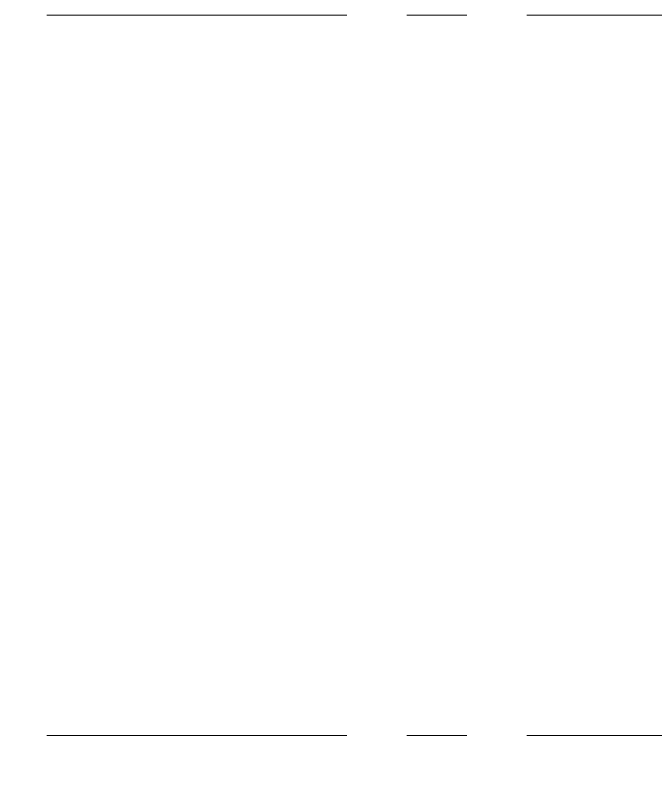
# Model space of a CAD drawing. Header units: millimetres. Extents: x 0 to 9491604, y -172998 to 295086.
# Drawn here: x 400925 to 403594, y 57624 to 60783 of the extents above; entities that cross this region are included whole.
import ezdxf

# ---------------------------------------------------------------- set-up
doc = ezdxf.new("R2010")
doc.units = ezdxf.units.MM
doc.linetypes.add('CENTER', pattern=[2, 1.25, -0.25, 0.25, -0.25])
for name, color, linetype, lineweight in [('АР_Оси', 7, 'Continuous', 25), ('АР_Подоконники', 163, 'Continuous', 9), ('АР_Сущ Несущая стена', 250, 'Continuous', 50)]:
    doc.layers.add(name, color=color, linetype=linetype, lineweight=lineweight)

msp = doc.modelspace()

# ---------------------------------------------------------------- linework, layer by layer
at = {"layer": 'АР_Оси', "linetype": 'CENTER', "lineweight": 9, "ltscale": 1000}
for p, q in [((369057, 60783.1), (452235.4, 60783.1)), ((369057, 57783.1), (452235.4, 57783.1))]:
    msp.add_line(p, q, dxfattribs=at)
at = {"layer": 'АР_Подоконники', "lineweight": 9, "ltscale": 100}
for centre, radius, start, end in [((396319.2, 60661), 8924.1, 271.10883, 356.40396), ((396308.9, 60673.4), 8940.2, 271.69125, 356.32908)]:
    msp.add_arc(centre, radius, start, end, dxfattribs=at)
at = {"layer": 'АР_Сущ Несущая стена', "lineweight": 9, "ltscale": 100}
for centre, radius, start, end in [((396300.6, 60685), 9144.3, 272.82064, 356.28873), ((396308.3, 60667), 9778.7, 272.59255, 356.63539)]:
    msp.add_arc(centre, radius, start, end, dxfattribs=at)

doc.saveas('drawing.dxf')
